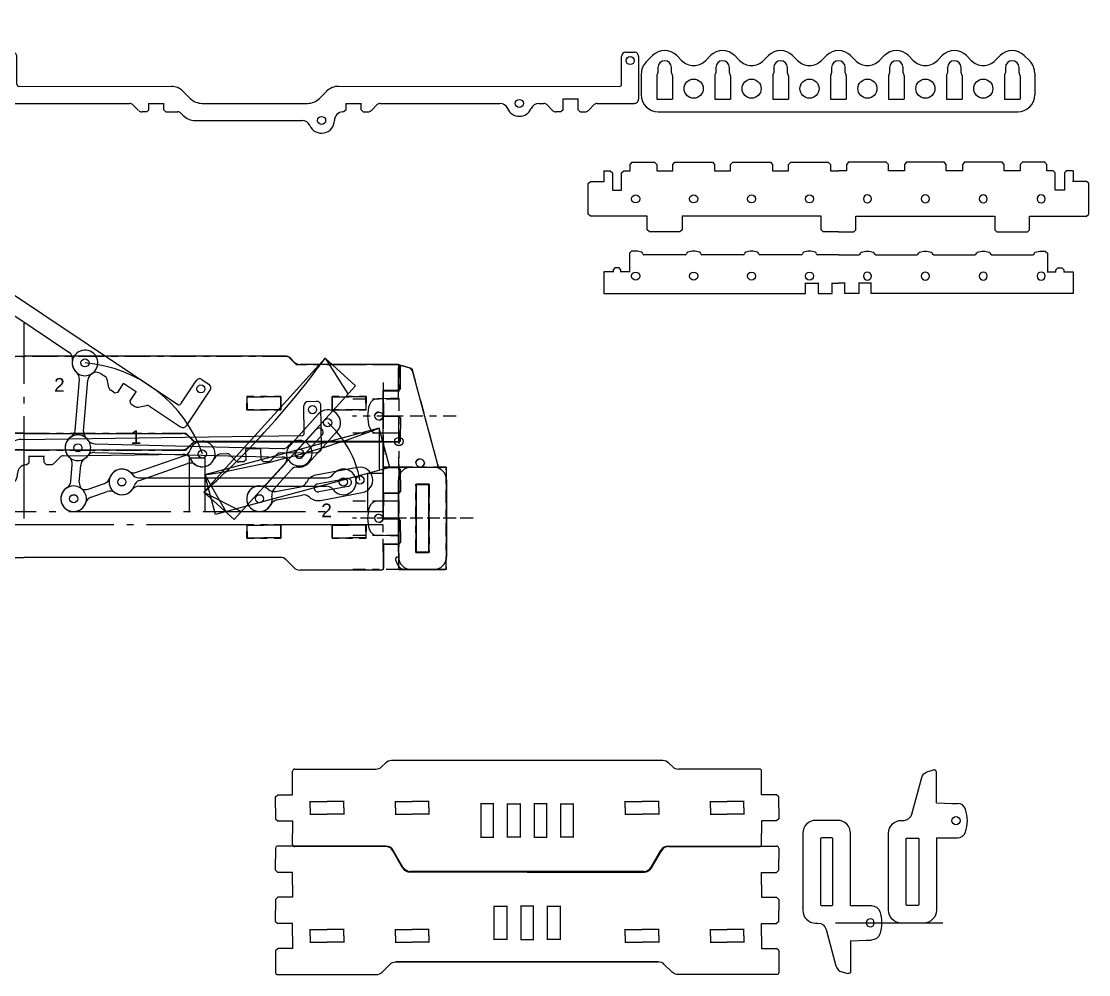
# Model space of a CAD drawing. Header units: inches. Extents: x -309 to 118, y -31 to 166.
# Drawn here: x -176.06 to -160.4, y 50.64 to 64.62 of the extents above; entities that cross this region are included whole.
import ezdxf

# ---------------------------------------------------------------- set-up
doc = ezdxf.new("R2010")
doc.units = ezdxf.units.IN
doc.header["$MEASUREMENT"] = 0
doc.linetypes.add('ACAD_ISO04W100', pattern=[30, 24, -3, 0, -3])
doc.layers.add('CUT', color=1, linetype='Continuous')
doc.styles.get("Standard").update_dxf_attribs({"font": 'arial.ttf'})

# ---------------------------------------------------------------- blocks, each defined once
blk = doc.blocks.new('BraceHole_Quarter')
at = {"layer": 'CUT', "ltscale": 0.003906}
for p, q in [((-0.25, 0.0935), (0, 0.0935)), ((-0.246, 0), (-0.246, 0.0975))]:
    blk.add_line(p, q, dxfattribs=at)
blk = doc.blocks.new('BraceHole')
at = {"color": 0}
blk.add_blockref('BraceHole_Quarter', (0, 0), dxfattribs=at)
at = {"color": 0, "xscale": -1, "rotation": 180}
blk.add_blockref('BraceHole_Quarter', (0, 0), dxfattribs=at)
at = {"color": 0, "xscale": -1}
blk.add_blockref('BraceHole_Quarter', (0, 0), dxfattribs=at)
at = {"color": 0, "rotation": 180}
blk.add_blockref('BraceHole_Quarter', (0, 0), dxfattribs=at)
blk = doc.blocks.new('BraceHoles')
at = {"color": 0}
for p in [(0.5, 0), (1.75, 0)]:
    blk.add_blockref('BraceHole', p, dxfattribs=at)
blk = doc.blocks.new('Dovetail_Half')
for p, q in [((-0.25, 0.21375), (-0.25, 0.375)), ((-0.25, 0.21375), (-0.21875, 0.1825)), ((0, 0.1825), (-0.21875, 0.1825)), ((0, 0), (0, 0.1825))]:
    blk.add_line(p, q)
blk = doc.blocks.new('HingeHole')
at = {"layer": 'CUT', "ltscale": 0.003906}
for p, q in [((-0.0975, 0.495), (0.0975, 0.495)), ((-0.0925, 0), (-0.0925, 0.5)), ((0.0925, 0.5), (0.0925, 0)), ((0.0975, 0.005), (-0.0975, 0.005))]:
    blk.add_line(p, q, dxfattribs=at)
blk = doc.blocks.new('ChopstickBox_FrontBottom')
at = {"layer": 'CUT', "ltscale": 0.015625}
for p, q in [((-172.327, 52.493), (-172.327, 52.332)), ((-170.707, 52.524), (-172.296, 52.524)), ((-166.564, 52.524), (-164.975, 52.524)), ((-164.944, 52.493), (-164.944, 52.332)), ((-170.457, 52.217), (-170.599, 52.462)), ((-166.813, 52.217), (-166.672, 52.462)), ((-166.922, 52.154), (-170.349, 52.154))]:
    blk.add_line(p, q, dxfattribs=at)
for points in [[(-172.327, 50.832), (-172.327, 50.67, 0.414214), (-172.296, 50.639), (-170.852, 50.639, 0.198912), (-170.763, 50.676), (-170.649, 50.79, -0.198912), (-170.561, 50.827), (-166.71, 50.827)], [(-164.944, 50.832), (-164.944, 50.67, -0.414214), (-164.975, 50.639), (-166.419, 50.639, -0.198912), (-166.507, 50.676), (-166.622, 50.79, 0.198912), (-166.71, 50.827), (-170.561, 50.827)]]:
    blk.add_lwpolyline(points, format="xyb", dxfattribs=at)
for centre, radius, start, end in [((-172.296, 52.493), 0.0312, 90, 180), ((-170.707, 52.399), 0.125, 30, 90), ((-166.564, 52.399), 0.125, 90, 150), ((-164.975, 52.493), 0.0312, 0, 90), ((-170.349, 52.279), 0.125, 210, 270), ((-166.922, 52.279), 0.125, 270, 330)]:
    blk.add_arc(centre, radius, start, end, dxfattribs=at)
for name, p in [('HingeHole', (-169.025, 51.149)), ('HingeHole', (-168.245, 51.149)), ('BraceHoles', (-172.072, 51.207))]:
    blk.add_blockref(name, p)
at = {"xscale": -1}
for name, p in [('HingeHole', (-168.635, 51.149)), ('BraceHoles', (-165.199, 51.207))]:
    blk.add_blockref(name, p, dxfattribs=at)
at = {"layer": 'CUT'}
for p in [(-172.077, 51.957), (-172.077, 51.207)]:
    blk.add_blockref('Dovetail_Half', p, dxfattribs=at)
at = {"layer": 'CUT', "xscale": -1}
for p in [(-165.194, 51.957), (-165.194, 51.207)]:
    blk.add_blockref('Dovetail_Half', p, dxfattribs=at)
at = {"layer": 'CUT', "xscale": -1, "rotation": 180}
for p in [(-172.077, 51.957), (-172.077, 51.207)]:
    blk.add_blockref('Dovetail_Half', p, dxfattribs=at)
at = {"layer": 'CUT', "rotation": 180}
for p in [(-165.194, 51.957), (-165.194, 51.207)]:
    blk.add_blockref('Dovetail_Half', p, dxfattribs=at)
blk = doc.blocks.new('Stix_Sideview')
at = {"layer": 'CUT'}
for p, q in [((8.926, 0.674), (9.051, 0.676)), ((8.989, 0.675), (8.989, 0.675)), ((-0.072, 0.499), (-0.197, 0.496)), ((-0.135, 0.497), (-0.135, 0.497)), ((8.873, 0.204), (8.865, 0.61)), ((9.127, -0.01), (9.115, 0.615)), ((-0.246, -0.192), (-0.258, 0.433)), ((-0.001, 0.031), (-0.009, 0.437)), ((4.721, 0.092), (8.842, 0.172)), ((0.031, 0.001), (2.264, 0.044)), ((4.445, -0.09), (4.546, 0.015)), ((2.548, -0.127), (2.442, -0.026)), ((4.83, -0.156), (5.06, -0.152)), ((4.837, -0.25), (4.835, -0.156)), ((5.057, -0.245), (5.055, -0.152)), ((5.336, -0.146), (7.092, -0.112)), ((7.665, -0.101), (7.738, -0.1)), ((7.872, -0.204), (7.782, -0.117)), ((8.242, -0.027), (8.012, -0.032)), ((8.02, -0.188), (8.017, -0.032)), ((8.24, -0.184), (8.237, -0.027)), ((8.389, -0.194), (8.475, -0.104)), ((8.519, -0.084), (9.066, -0.074)), ((-0.183, -0.254), (1.66, -0.218)), ((1.794, -0.322), (1.704, -0.235)), ((1.912, -0.338), (1.942, -0.306)), ((1.935, -0.212), (2.165, -0.208)), ((1.942, -0.306), (1.94, -0.212)), ((2.162, -0.302), (2.16, -0.208)), ((2.162, -0.302), (2.194, -0.332)), ((2.726, -0.197), (4.269, -0.167)), ((4.806, -0.282), (4.791, -0.282)), ((4.837, -0.25), (4.806, -0.282)), ((5.057, -0.245), (5.088, -0.276)), ((5.088, -0.276), (5.161, -0.275)), ((5.205, -0.256), (5.292, -0.165)), ((7.99, -0.22), (7.917, -0.221)), ((8.02, -0.188), (7.99, -0.22)), ((8.272, -0.214), (8.24, -0.184)), ((8.272, -0.214), (8.345, -0.213)), ((1.912, -0.338), (1.839, -0.339)), ((2.194, -0.332), (2.37, -0.329)), ((2.449, -0.379), (2.415, -0.346)), ((2.627, -0.449), (4.195, -0.419))]:
    blk.add_line(p, q, dxfattribs=at)
for centre in [(8.991, 0.553), (-0.132, 0.375), (7.378, -0.107), (4.481, -0.413)]:
    blk.add_circle(centre, 0.0595, dxfattribs=at)
for centre, radius, start, end in [((8.927, 0.611), 0.0625, 91.1139, 181.1139), ((9.052, 0.614), 0.0625, 1.1139, 91.1139), ((-0.196, 0.434), 0.0625, 91.1139, 181.1139), ((-0.071, 0.436), 0.0625, 1.1139, 91.1139), ((8.841, 0.203), 0.0312, 271.1139, 1.1139), ((0.031, 0.032), 0.0312, 181.1139, 271.1139), ((2.269, -0.206), 0.25, 46.1139, 91.1139), ((4.726, -0.158), 0.25, 91.1139, 136.1139), ((2.721, 0.053), 0.25, 226.1139, 271.1139), ((4.264, 0.083), 0.25, 271.1139, 316.1139), ((5.337, -0.209), 0.0625, 91.1139, 136.1139), ((7.095, -0.237), 0.125, 24.6921, 91.1139), ((7.667, -0.226), 0.125, 91.1139, 157.5357), ((7.739, -0.162), 0.0625, 46.1139, 91.1139), ((8.52, -0.147), 0.0625, 91.1139, 136.1139), ((9.064, -0.011), 0.0625, 271.1139, 1.1139), ((-0.184, -0.191), 0.0625, 181.1139, 271.1139), ((1.661, -0.28), 0.0625, 46.1139, 91.1139), ((4.794, -0.407), 0.125, 91.1139, 181.1139), ((5.16, -0.212), 0.0625, 271.1139, 316.1139), ((7.378, -0.107), 0.188, 204.6921, 337.5357), ((7.915, -0.159), 0.0625, 226.1139, 271.1139), ((8.344, -0.15), 0.0625, 271.1139, 316.1139), ((1.838, -0.277), 0.0625, 226.1139, 271.1139), ((2.372, -0.391), 0.0625, 46.1139, 91.1139), ((2.622, -0.199), 0.25, 226.1139, 271.1139), ((4.197, -0.544), 0.125, 24.6921, 91.1139), ((4.481, -0.413), 0.188, 204.6921, 1.1139)]:
    blk.add_arc(centre, radius, start, end, dxfattribs=at)
blk = doc.blocks.new('Linkage_1p5in')
at = {"layer": 'CUT'}
for p, q in [((0.25, 0.0625), (0.5, 0.0625)), ((1, 0.0625), (1.75, 0.0625)), ((0.25, -0.0625), (0.5, -0.0625)), ((1, -0.0625), (1.75, -0.0625))]:
    blk.add_line(p, q, dxfattribs=at)
for centre in [(0, 0), (0.75, 0), (2, 0)]:
    blk.add_circle(centre, 0.0595, dxfattribs=at)
for centre, radius, start, end in [((0, 0), 0.1875, 36.8699, 323.1301), ((0.75, 0), 0.1875, 36.8699, 143.1301), ((2, 0), 0.1875, 216.8699, 143.1301), ((0.25, 0.1875), 0.125, 216.8699, 270), ((0.5, 0.1875), 0.125, 270, 323.1301), ((1, 0.1875), 0.125, 216.8699, 270), ((1.75, 0.1875), 0.125, 270, 323.1301), ((0.25, -0.1875), 0.125, 90, 143.1301), ((0.5, -0.1875), 0.125, 36.8699, 90), ((0.75, 0), 0.1875, 216.8699, 323.1301), ((1, -0.1875), 0.125, 90, 143.1301), ((1.75, -0.1875), 0.125, 36.8699, 90)]:
    blk.add_arc(centre, radius, start, end, dxfattribs=at)
blk = doc.blocks.new('Linkage_p75in')
at = {"layer": 'CUT'}
for p, q in [((1, 0.1875), (0.375, 0.1875)), ((-0.25, 0.0625), (0.125, 0.0625)), ((0.375, 0.0595), (0.8125, 0.0595)), ((-0.25, -0.0625), (0.125, -0.0625)), ((0.8125, -0.0595), (0.375, -0.0595)), ((0.375, -0.1875), (1, -0.1875))]:
    blk.add_line(p, q, dxfattribs=at)
for centre in [(-0.5, 0), (1, 0)]:
    blk.add_circle(centre, 0.0595, dxfattribs=at)
for centre, radius, start, end in [((-0.5, 0), 0.1875, 36.8699, 323.1301), ((0.375, 0), 0.1875, 90, 143.1301), ((1, 0), 0.1875, 270, 90), ((-0.25, 0.1875), 0.125, 216.8699, 270), ((0.125, 0.1875), 0.125, 270, 323.1301), ((0.375, 0), 0.0595, 90, 270), ((0.8125, 0), 0.0595, 270, 90), ((-0.25, -0.1875), 0.125, 90, 143.1301), ((0.125, -0.1875), 0.125, 36.8699, 90), ((0.375, 0), 0.1875, 216.8699, 270)]:
    blk.add_arc(centre, radius, start, end, dxfattribs=at)
blk = doc.blocks.new('Linkage_3p25in')
at = {"layer": 'CUT'}
for p, q in [((0.25, 0.064), (3, 0.078)), ((0.25, -0.061), (3, -0.047))]:
    blk.add_line(p, q, dxfattribs=at)
for centre in [(0, 0), (3.25, 0.017)]:
    blk.add_circle(centre, 0.0595, dxfattribs=at)
for centre, radius, start, end in [((0, 0), 0.188, 37.1747, 323.4349), ((3.25, 0.017), 0.188, 217.1747, 143.4349), ((0.249, 0.189), 0.125, 217.1747, 270.3048), ((2.999, 0.203), 0.125, 270.3048, 323.4349), ((0.251, -0.186), 0.125, 90.3048, 143.4349), ((3.001, -0.172), 0.125, 37.1747, 90.3048)]:
    blk.add_arc(centre, radius, start, end, dxfattribs=at)
blk = doc.blocks.new('Dovetail_Out_Half')
for p, q in [((0.24, 0.1925), (0.24, 0.375)), ((-0.01, 0.16125), (0.02125, 0.1925)), ((-0.01, 0), (-0.01, 0.16125)), ((0.02125, 0.1925), (0.24, 0.1925))]:
    blk.add_line(p, q)
blk = doc.blocks.new('ChopstickBox_FrontTop')
at = {"layer": 'CUT'}
for p, q in [((-170.767, 53.691), (-170.716, 53.742)), ((-166.643, 53.779), (-170.627, 53.779)), ((-166.503, 53.691), (-166.555, 53.742)), ((-172.077, 53.462), (-172.077, 53.623)), ((-172.046, 53.654), (-170.856, 53.654)), ((-165.225, 53.654), (-166.415, 53.654)), ((-165.194, 53.462), (-165.194, 53.623)), ((-172.077, 52.55), (-172.077, 52.712)), ((-165.194, 52.55), (-165.194, 52.712)), ((-170.716, 52.519), (-172.046, 52.519)), ((-166.555, 52.519), (-165.225, 52.519)), ((-170.463, 52.207), (-170.607, 52.457)), ((-166.808, 52.207), (-166.663, 52.457)), ((-168.635, 52.144), (-170.355, 52.144)), ((-168.635, 52.144), (-166.916, 52.144))]:
    blk.add_line(p, q, dxfattribs=at)
for centre, radius, start, end in [((-170.627, 53.654), 0.125, 90, 135), ((-166.643, 53.654), 0.125, 45, 90), ((-172.046, 53.623), 0.0312, 90, 180), ((-170.856, 53.779), 0.125, 270, 315), ((-166.415, 53.779), 0.125, 225, 270), ((-165.225, 53.623), 0.0312, 0, 90), ((-172.046, 52.55), 0.0312, 180, 270), ((-170.716, 52.394), 0.125, 30, 90), ((-166.555, 52.394), 0.125, 90, 150), ((-165.225, 52.55), 0.0312, 270, 0), ((-170.355, 52.269), 0.125, 210, 270), ((-166.916, 52.269), 0.125, 270, 330)]:
    blk.add_arc(centre, radius, start, end, dxfattribs=at)
at = {"xscale": -1, "rotation": 180}
for name, p in [('BraceHoles', (-172.072, 53.087)), ('HingeHole', (-169.22, 53.149)), ('HingeHole', (-168.44, 53.149))]:
    blk.add_blockref(name, p, dxfattribs=at)
at = {"rotation": 180}
for name, p in [('HingeHole', (-168.83, 53.149)), ('HingeHole', (-168.05, 53.149)), ('BraceHoles', (-165.199, 53.087))]:
    blk.add_blockref(name, p, dxfattribs=at)
at = {"layer": 'CUT'}
blk.add_blockref('Dovetail_Out_Half', (-172.317, 53.087), dxfattribs=at)
at = {"layer": 'CUT', "xscale": -1}
blk.add_blockref('Dovetail_Out_Half', (-164.954, 53.087), dxfattribs=at)
at = {"layer": 'CUT', "xscale": -1, "rotation": 180}
blk.add_blockref('Dovetail_Out_Half', (-172.317, 53.087), dxfattribs=at)
at = {"layer": 'CUT', "rotation": 180}
blk.add_blockref('Dovetail_Out_Half', (-164.954, 53.087), dxfattribs=at)
blk = doc.blocks.new('Latch_Mid')
at = {"layer": 'CUT', "ltscale": 0.007812}
for p, q in [((0.253, 0.919), (0.253, 1.369)), ((0.253, 0.919), (0.49, 0.909)), ((0.48, 0.909), (0.562, 0.909)), ((0.253, 0.403), (0.49, 0.403)), ((0.48, 0.403), (0.562, 0.403))]:
    blk.add_line(p, q, dxfattribs=at)
blk.add_lwpolyline([(0.253, 0.403), (0.253, -0.659, -0.414214), (0.066, -0.847), (-0.261, -0.847, -0.414214), (-0.448, -0.659), (-0.448, 0.472, -0.414214), (-0.261, 0.659), (-0.226, 0.659, 0.339454), (-0.105, 0.752), (0.038, 1.288, -0.267949), (0.127, 1.376), (0.214, 1.4)], format="xyb", dxfattribs=at)
at = {"layer": 'CUT'}
blk.add_lwpolyline([(-0.19, -0.573), (-0.19, 0.386, -0.414214), (-0.174, 0.401), (-0.021, 0.401, -0.414214), (-0.005, 0.386), (-0.005, -0.573, -0.414214), (-0.021, -0.589), (-0.174, -0.589, -0.414214)], format="xyb", close=True, dxfattribs=at)
at = {"layer": 'CUT', "ltscale": 0.003906}
blk.add_circle((0.542, 0.656), 0.0595, dxfattribs=at)
at = {"layer": 'CUT', "ltscale": 0.007812}
for centre, radius, start, end in [((0.222, 1.369), 0.0312, 0, 105), ((0.562, 0.784), 0.125, 18.3655, 90), ((0.177, 0.656), 0.531, 341.6345, 18.3655), ((0.562, 0.528), 0.125, 270, 341.6345)]:
    blk.add_arc(centre, radius, start, end, dxfattribs=at)
blk = doc.blocks.new('Partition_Half')
at = {"layer": 'CUT'}
for p, q in [((-3.442, 0.005), (-3.442, -0.152)), ((-3.442, 0.005), (-3.338, 0.005)), ((-3.348, 0.005), (-3.317, -0.026)), ((-3.182, -0.026), (-3.15, 0.005)), ((-3.15, 0.005), (-3.057, 0.005)), ((-3.057, 0.099), (-3.025, 0.13)), ((-3.057, 0.005), (-3.057, 0.099)), ((-3.035, 0.13), (-2.694, 0.13)), ((-2.699, 0.13), (-2.667, 0.099)), ((-2.667, 0.099), (-2.667, 0.005)), ((-2.667, 0.005), (-2.432, 0.005)), ((-2.432, 0.099), (-2.401, 0.13)), ((-2.432, 0.005), (-2.432, 0.099)), ((-2.406, 0.13), (-1.844, 0.13)), ((-1.849, 0.13), (-1.818, 0.099)), ((-1.818, 0.099), (-1.818, 0.005)), ((-1.818, 0.005), (-1.583, 0.005)), ((-1.583, 0.099), (-1.551, 0.13)), ((-1.583, 0.005), (-1.583, 0.099)), ((-1.556, 0.13), (-0.994, 0.13)), ((-0.999, 0.13), (-0.968, 0.099)), ((-0.968, 0.099), (-0.968, 0.005)), ((-0.968, 0.005), (-0.733, 0.005)), ((-0.733, 0.099), (-0.701, 0.13)), ((-0.733, 0.005), (-0.733, 0.099)), ((-0.706, 0.13), (-0.144, 0.13)), ((-0.149, 0.13), (-0.118, 0.099)), ((-0.118, 0.099), (-0.118, 0.005)), ((-0.118, 0.005), (0, 0.005)), ((-3.672, -0.183), (-3.64, -0.152)), ((-3.64, -0.152), (-3.437, -0.152)), ((-3.317, -0.026), (-3.317, -0.281)), ((-3.182, -0.281), (-3.182, -0.026)), ((-3.672, -0.631), (-3.672, -0.183)), ((-3.317, -0.281), (-3.182, -0.281)), ((-3.64, -0.662), (-3.672, -0.631)), ((-3.442, -0.662), (-3.64, -0.662)), ((-2.805, -0.662), (-3.442, -0.662)), ((-2.805, -0.861), (-2.805, -0.662)), ((-0.255, -0.662), (-2.295, -0.662)), ((-2.295, -0.662), (-2.295, -0.861)), ((-0.255, -0.861), (-0.255, -0.662)), ((-2.774, -0.892), (-2.805, -0.861)), ((-2.326, -0.892), (-2.774, -0.892)), ((-2.295, -0.861), (-2.326, -0.892)), ((-0.224, -0.892), (-0.255, -0.861)), ((0, -0.892), (-0.224, -0.892))]:
    blk.add_line(p, q, dxfattribs=at)
for centre in [(-2.975, -0.407), (-2.125, -0.407), (-1.275, -0.407), (-0.425, -0.407)]:
    blk.add_circle(centre, 0.0595, dxfattribs=at)
blk = doc.blocks.new('PartitionSmall')
at = {"layer": 'CUT'}
for p, q in [((-3.067, 0.024), (-3.067, -0.25)), ((-3.04, 0.057), (-3.062, 0.035)), ((-2.975, 0.061), (-3.029, 0.061)), ((-2.245, 0.005), (-2.855, 0.005)), ((-1.395, 0.005), (-2.005, 0.005)), ((-0.545, 0.005), (-1.155, 0.005)), ((0, 0.005), (-0.305, 0.005)), ((-3.307, -0.245), (-3.442, -0.245)), ((-3.442, -0.245), (-3.442, -0.561)), ((-3.307, -0.22), (-3.307, -0.25)), ((-3.28, -0.187), (-3.302, -0.209)), ((-3.219, -0.183), (-3.279, -0.183)), ((-3.196, -0.209), (-3.218, -0.187)), ((-3.192, -0.25), (-3.192, -0.22)), ((-3.062, -0.245), (-3.192, -0.245)), ((-0.487, -0.411), (-0.292, -0.411)), ((-0.482, -0.561), (-0.482, -0.406)), ((-0.297, -0.406), (-0.297, -0.561)), ((-0.097, -0.411), (0, -0.411)), ((-0.093, -0.561), (-0.093, -0.406)), ((-3.442, -0.561), (-0.482, -0.561)), ((-0.297, -0.561), (-0.093, -0.561))]:
    blk.add_line(p, q, dxfattribs=at)
for centre in [(-2.975, -0.306), (-2.125, -0.306), (-1.275, -0.306), (-0.425, -0.306)]:
    blk.add_circle(centre, 0.0595, dxfattribs=at)
for centre, radius, start, end in [((-3.051, 0.024), 0.0156, 135, 180), ((-3.029, 0.046), 0.0156, 90, 135), ((-2.975, -0.155), 0.216, 66.4724, 90), ((-2.901, 0.015), 0.0312, 7.085, 66.4724), ((-2.855, 0.021), 0.0156, 187.085, 270), ((-2.245, 0.021), 0.0156, 270, 352.915), ((-2.199, 0.015), 0.0312, 113.5276, 172.915), ((-2.125, -0.155), 0.216, 66.4724, 113.5276), ((-2.051, 0.015), 0.0312, 7.085, 66.4724), ((-2.005, 0.021), 0.0156, 187.085, 270), ((-1.395, 0.021), 0.0156, 270, 352.915), ((-1.349, 0.015), 0.0312, 113.5276, 172.915), ((-1.275, -0.155), 0.216, 66.4724, 113.5276), ((-1.201, 0.015), 0.0312, 7.085, 66.4724), ((-1.155, 0.021), 0.0156, 187.085, 270), ((-0.545, 0.021), 0.0156, 270, 352.915), ((-0.499, 0.015), 0.0312, 113.5276, 172.915), ((-0.425, -0.155), 0.216, 66.4724, 113.5276), ((-0.351, 0.015), 0.0312, 7.085, 66.4724), ((-0.305, 0.021), 0.0156, 187.085, 270), ((-3.291, -0.22), 0.0156, 135, 180), ((-3.269, -0.198), 0.0156, 90, 135), ((-3.229, -0.198), 0.0156, 45, 90), ((-3.207, -0.22), 0.0156, 0, 45)]:
    blk.add_arc(centre, radius, start, end, dxfattribs=at)
blk = doc.blocks.new('CS_Holder_Transverse3')
at = {"layer": 'CUT'}
for p, q in [((-2.72, 0.827), (-2.814, 0.733)), ((-2.366, 0.827), (-2.295, 0.755)), ((-1.87, 0.827), (-1.941, 0.755)), ((-1.516, 0.827), (-1.445, 0.755)), ((-1.02, 0.827), (-1.091, 0.755)), ((-0.666, 0.827), (-0.595, 0.755)), ((-0.17, 0.827), (-0.241, 0.755)), ((0.184, 0.827), (0.255, 0.755)), ((0.68, 0.827), (0.609, 0.755)), ((1.034, 0.827), (1.105, 0.755)), ((1.53, 0.827), (1.459, 0.755)), ((1.884, 0.827), (1.955, 0.755)), ((2.38, 0.827), (2.309, 0.755)), ((2.734, 0.827), (2.814, 0.747)), ((-2.643, 0.65), (-2.643, 0.572)), ((-2.443, 0.572), (-2.443, 0.65)), ((-1.793, 0.65), (-1.793, 0.572)), ((-1.593, 0.572), (-1.593, 0.65)), ((-0.943, 0.65), (-0.943, 0.572)), ((-0.743, 0.572), (-0.743, 0.65)), ((-0.093, 0.65), (-0.093, 0.572)), ((0.107, 0.572), (0.107, 0.65)), ((0.757, 0.65), (0.757, 0.572)), ((0.957, 0.572), (0.957, 0.65)), ((1.607, 0.65), (1.607, 0.572)), ((1.807, 0.572), (1.807, 0.65)), ((2.457, 0.65), (2.457, 0.572)), ((2.657, 0.572), (2.657, 0.65)), ((-2.887, 0.556), (-2.887, 0.25)), ((-2.658, 0.531), (-2.658, 0.187)), ((-2.428, 0.531), (-2.428, 0.187)), ((-1.808, 0.531), (-1.808, 0.187)), ((-1.578, 0.531), (-1.578, 0.187)), ((-0.958, 0.531), (-0.958, 0.187)), ((-0.728, 0.531), (-0.728, 0.187)), ((-0.108, 0.531), (-0.108, 0.187)), ((0.122, 0.531), (0.122, 0.187)), ((0.742, 0.531), (0.742, 0.187)), ((0.972, 0.531), (0.972, 0.187)), ((1.592, 0.531), (1.592, 0.187)), ((1.822, 0.531), (1.822, 0.187)), ((2.442, 0.531), (2.442, 0.187)), ((2.672, 0.531), (2.672, 0.187)), ((2.887, 0.57), (2.887, 0.25)), ((-2.658, 0.187), (-2.428, 0.187)), ((-1.808, 0.187), (-1.578, 0.187)), ((-0.958, 0.187), (-0.728, 0.187)), ((-0.108, 0.187), (0.122, 0.187)), ((0.742, 0.187), (0.972, 0.187)), ((1.592, 0.187), (1.822, 0.187)), ((2.442, 0.187), (2.672, 0.187)), ((-2.637, 0), (2.637, 0))]:
    blk.add_line(p, q, dxfattribs=at)
for centre in [(-2.118, 0.341), (-1.268, 0.341), (-0.418, 0.341), (0.432, 0.341), (1.282, 0.341), (2.132, 0.341)]:
    blk.add_circle(centre, 0.14, dxfattribs=at)
for centre, radius, start, end in [((-2.543, 0.65), 0.25, 45, 135), ((-1.693, 0.65), 0.25, 45, 135), ((-0.843, 0.65), 0.25, 45, 135), ((0.007, 0.65), 0.25, 45, 135), ((0.857, 0.65), 0.25, 45, 135), ((1.707, 0.65), 0.25, 45, 135), ((2.557, 0.65), 0.25, 45, 135), ((-2.637, 0.556), 0.25, 135, 180), ((-2.543, 0.65), 0.1, 0, 180), ((-2.118, 0.932), 0.25, 225, 315), ((-1.693, 0.65), 0.1, 0, 180), ((-1.268, 0.932), 0.25, 225, 315), ((-0.843, 0.65), 0.1, 0, 180), ((-0.418, 0.932), 0.25, 225, 315), ((0.007, 0.65), 0.1, 0, 180), ((0.432, 0.932), 0.25, 225, 315), ((0.857, 0.65), 0.1, 0, 180), ((1.282, 0.932), 0.25, 225, 315), ((1.707, 0.65), 0.1, 0, 180), ((2.132, 0.932), 0.25, 225, 315), ((2.557, 0.65), 0.1, 0, 180), ((2.637, 0.57), 0.25, 0, 45), ((-2.627, 0.531), 0.0312, 139.4642, 180), ((-2.674, 0.572), 0.0312, 319.4642, 0), ((-2.412, 0.572), 0.0312, 180, 220.5358), ((-2.459, 0.531), 0.0312, 0, 40.5358), ((-1.777, 0.531), 0.0312, 139.4642, 180), ((-1.824, 0.572), 0.0312, 319.4642, 0), ((-1.562, 0.572), 0.0312, 180, 220.5358), ((-1.609, 0.531), 0.0312, 0, 40.5358), ((-0.927, 0.531), 0.0312, 139.4642, 180), ((-0.974, 0.572), 0.0312, 319.4642, 0), ((-0.712, 0.572), 0.0312, 180, 220.5358), ((-0.759, 0.531), 0.0312, 0, 40.5358), ((-0.077, 0.531), 0.0312, 139.4642, 180), ((-0.124, 0.572), 0.0312, 319.4642, 0), ((0.138, 0.572), 0.0312, 180, 220.5358), ((0.091, 0.531), 0.0312, 0, 40.5358), ((0.773, 0.531), 0.0312, 139.4642, 180), ((0.726, 0.572), 0.0312, 319.4642, 0), ((0.988, 0.572), 0.0312, 180, 220.5358), ((0.941, 0.531), 0.0312, 0, 40.5358), ((1.623, 0.531), 0.0312, 139.4642, 180), ((1.576, 0.572), 0.0312, 319.4642, 0), ((1.838, 0.572), 0.0312, 180, 220.5358), ((1.791, 0.531), 0.0312, 0, 40.5358), ((2.473, 0.531), 0.0312, 139.4642, 180), ((2.426, 0.572), 0.0312, 319.4642, 0), ((2.688, 0.572), 0.0312, 180, 220.5358), ((2.641, 0.531), 0.0312, 0, 40.5358), ((-2.637, 0.25), 0.25, 180, 270), ((2.637, 0.25), 0.25, 270, 0)]:
    blk.add_arc(centre, radius, start, end, dxfattribs=at)

msp = doc.modelspace()

# ---------------------------------------------------------------- linework, layer by layer
at = {"color": 251, "linetype": 'ACAD_ISO04W100', "ltscale": 0.0625, "true_color": 0x636466}
for p, q in [((-176.01807, 57.33037), (-176.01807, 60.19638)), ((-176.01807, 57.33037), (-176.01807, 60.19638)), ((-181.28807, 57.43372), (-170.74807, 57.43372)), ((-170.74807, 57.23872), (-181.28807, 57.23872))]:
    msp.add_line(p, q, dxfattribs=at)
at = {"color": 251, "linetype": 'ACAD_ISO04W100', "ltscale": 0.015625, "true_color": 0x636466}
for p, q in [((-179.89307, 59.70872), (-176.01807, 59.70872)), ((-172.14307, 59.70872), (-176.01807, 59.70872)), ((-172.01807, 59.58372), (-172.14307, 59.70872)), ((-170.51807, 59.58372), (-172.01807, 59.58372)), ((-170.51807, 59.20872), (-170.51807, 59.58372)), ((-170.74807, 58.83372), (-170.74807, 59.20872)), ((-170.51807, 59.20872), (-170.74807, 59.20872)), ((-170.74807, 58.83372), (-170.51807, 58.83372)), ((-170.51807, 58.45872), (-170.51807, 58.83372)), ((-176.01807, 58.58372), (-178.39307, 58.58372)), ((-176.01807, 58.58372), (-173.64307, 58.58372)), ((-173.64307, 58.58372), (-173.51807, 58.45872)), ((-173.64307, 58.33372), (-173.51807, 58.45872)), ((-173.51807, 58.45872), (-170.74807, 58.45872)), ((-173.51807, 58.45872), (-170.51807, 58.45872)), ((-170.74807, 58.45872), (-170.74807, 58.07872)), ((-176.01807, 58.33372), (-178.39307, 58.33372)), ((-176.01807, 58.33372), (-173.64307, 58.33372)), ((-170.74807, 58.07872), (-170.51807, 58.07872)), ((-170.51807, 58.07872), (-170.51807, 57.70372)), ((-170.51807, 57.70372), (-170.74807, 57.70372)), ((-170.74807, 57.70372), (-170.74807, 57.32872)), ((-170.74807, 57.32872), (-170.51807, 57.32872)), ((-170.51807, 57.32872), (-170.51807, 56.95372)), ((-170.51807, 56.95372), (-170.74807, 56.95372)), ((-170.74807, 56.95372), (-170.74807, 56.57872))]:
    msp.add_line(p, q, dxfattribs=at)
at = {"color": 251, "true_color": 0x636466}
for p, q in [((-179.84336, 59.71372), (-176.01807, 59.71372)), ((-172.19278, 59.71372), (-176.01807, 59.71372)), ((-172.05261, 59.62533), (-172.10439, 59.67711)), ((-170.52432, 59.58872), (-171.96422, 59.58872)), ((-170.49307, 59.39622), (-170.49307, 59.55747)), ((-170.49307, 59.23497), (-170.49307, 59.39622)), ((-170.74307, 59.02122), (-170.74307, 59.20372)), ((-170.74307, 59.20372), (-170.52432, 59.20372)), ((-170.49307, 59.23497), (-170.52432, 59.20372)), ((-170.74307, 59.02122), (-170.74307, 58.83872)), ((-170.74307, 58.83872), (-170.52432, 58.83872)), ((-170.49307, 58.80747), (-170.52432, 58.83872)), ((-170.49307, 58.80747), (-170.49307, 58.64622)), ((-176.01807, 58.57872), (-178.33922, 58.57872)), ((-176.01807, 58.57872), (-173.69692, 58.57872)), ((-170.49307, 58.48497), (-170.49307, 58.64622)), ((-173.60853, 58.54211), (-173.55675, 58.49033)), ((-173.46836, 58.45372), (-170.52432, 58.45372)), ((-170.74307, 58.08372), (-170.74307, 58.26622)), ((-170.52432, 58.08372), (-170.74307, 58.08372)), ((-170.49307, 58.05247), (-170.52432, 58.08372)), ((-170.49307, 57.89122), (-170.49307, 58.05247)), ((-170.49307, 57.89122), (-170.49307, 57.72997)), ((-170.26307, 56.85434), (-170.26307, 57.81309)), ((-170.26307, 57.81309), (-170.26307, 56.85434)), ((-170.24744, 57.82872), (-170.09369, 57.82872)), ((-170.09369, 57.82872), (-170.24744, 57.82872)), ((-170.07807, 57.81309), (-170.07807, 56.85434)), ((-170.07807, 56.85434), (-170.07807, 57.81309)), ((-170.52432, 57.69872), (-170.74307, 57.69872)), ((-170.74307, 57.69872), (-170.74307, 57.51622)), ((-170.49307, 57.72997), (-170.52432, 57.69872)), ((-170.74307, 57.33372), (-170.74307, 57.51622)), ((-170.52432, 57.33372), (-170.74307, 57.33372)), ((-170.49307, 57.30247), (-170.52432, 57.33372)), ((-170.49307, 57.14122), (-170.49307, 57.30247)), ((-170.49307, 57.14122), (-170.49307, 56.97997)), ((-170.52432, 56.94872), (-170.74307, 56.94872)), ((-170.74307, 56.94872), (-170.74307, 56.76622)), ((-170.49307, 56.97997), (-170.52432, 56.94872)), ((-170.09369, 56.83872), (-170.24744, 56.83872)), ((-170.24744, 56.83872), (-170.09369, 56.83872))]:
    msp.add_line(p, q, dxfattribs=at)
at = {"color": 2, "true_color": 0xf1eb1f}
for p, q in [((-171.60085, 59.68146), (-173.37983, 57.71735)), ((-171.15615, 59.27867), (-171.60085, 59.68146)), ((-171.60085, 59.68146), (-171.26408, 59.15951)), ((-171.15615, 59.27867), (-172.93513, 57.31456)), ((-170.80545, 58.65753), (-173.36515, 57.97166)), ((-170.65015, 58.07798), (-170.80545, 58.65753)), ((-170.80545, 58.65753), (-170.80545, 58.03637)), ((-173.36515, 57.97166), (-173.05457, 57.43372)), ((-173.20986, 57.39211), (-173.36515, 57.97166)), ((-170.65015, 58.07798), (-173.20986, 57.39211)), ((-173.37983, 57.71735), (-172.8272, 57.43372)), ((-172.93513, 57.31456), (-173.37983, 57.71735))]:
    msp.add_line(p, q, dxfattribs=at)
at = {"color": 251, "linetype": 'ACAD_ISO04W100', "ltscale": 0.007812, "true_color": 0x636466}
for p, q in [((-170.51807, 59.58372), (-171.19587, 59.58372)), ((-170.51807, 59.58372), (-170.51807, 57.90376)), ((-170.51807, 59.58372), (-170.32732, 59.53261)), ((-170.32732, 59.53261), (-169.93909, 58.08372)), ((-170.74807, 59.32401), (-170.74807, 57.90376)), ((-170.51807, 59.08372), (-171.19587, 59.08372)), ((-169.6784, 58.83372), (-171.19587, 58.83372)), ((-170.51807, 58.58372), (-171.19587, 58.58372)), ((-170.74807, 56.84343), (-170.74807, 58.26368)), ((-170.51807, 56.58372), (-170.51807, 58.26368)), ((-170.51807, 56.58372), (-170.51807, 58.08372)), ((-170.51807, 58.08372), (-169.82307, 58.08372)), ((-169.82307, 58.08372), (-170.51807, 58.08372)), ((-170.51807, 58.08372), (-170.51807, 56.58372)), ((-169.82307, 58.08372), (-169.82307, 56.58372)), ((-169.82307, 56.58372), (-169.82307, 58.08372)), ((-170.26807, 56.83372), (-170.26807, 57.83372)), ((-170.26807, 57.83372), (-170.07307, 57.83372)), ((-170.07307, 57.83372), (-170.26807, 57.83372)), ((-170.26807, 57.83372), (-170.26807, 56.83372)), ((-170.07307, 57.83372), (-170.07307, 56.83372)), ((-170.07307, 56.83372), (-170.07307, 57.83372)), ((-170.51807, 57.58372), (-171.19587, 57.58372)), ((-169.6784, 57.33372), (-171.19587, 57.33372)), ((-169.42945, 57.33372), (-171.19587, 57.33372)), ((-169.42945, 57.33372), (-171.19587, 57.33372)), ((-170.51807, 57.08372), (-171.19587, 57.08372)), ((-170.07307, 56.83372), (-170.26807, 56.83372)), ((-170.26807, 56.83372), (-170.07307, 56.83372)), ((-170.51807, 56.58372), (-171.19587, 56.58372)), ((-169.82307, 56.58372), (-170.51807, 56.58372)), ((-170.51807, 56.58372), (-169.82307, 56.58372))]:
    msp.add_line(p, q, dxfattribs=at)
at = {"color": 251, "ltscale": 0.007812, "true_color": 0x636466}
for p, q in [((-170.52107, 59.09659), (-170.52107, 59.5469)), ((-170.39458, 59.55373), (-170.48173, 59.57709)), ((-169.94587, 58.12058), (-170.3062, 59.46535)), ((-170.74807, 59.08672), (-170.83038, 59.08672)), ((-170.52107, 59.09659), (-170.75807, 59.08672)), ((-170.74807, 58.58072), (-170.83038, 58.58072)), ((-170.52107, 58.58072), (-170.75807, 58.58072)), ((-170.33357, 58.08672), (-170.00757, 58.08672)), ((-170.52107, 56.83672), (-170.52107, 57.89922)), ((-170.52107, 57.83072), (-170.52107, 56.76822)), ((-169.82007, 57.89922), (-169.82007, 56.76822)), ((-169.82007, 56.76822), (-169.82007, 57.89922)), ((-170.74807, 57.58672), (-170.83038, 57.58672)), ((-170.52107, 57.58672), (-170.75807, 57.58672)), ((-170.74807, 57.08072), (-170.83038, 57.08072)), ((-170.52107, 57.07084), (-170.75807, 57.08072)), ((-170.52107, 57.07084), (-170.52107, 56.76622)), ((-170.56581, 56.72307), (-170.53909, 56.65814)), ((-170.52107, 56.76622), (-170.53692, 56.76622)), ((-170.00757, 56.58072), (-170.4235, 56.58072)), ((-170.33357, 56.58072), (-170.00757, 56.58072))]:
    msp.add_line(p, q, dxfattribs=at)
at = {"color": 251, "linetype": 'ACAD_ISO04W100', "ltscale": 0.003906, "true_color": 0x636466}
for p, q in [((-172.74807, 58.92372), (-172.74807, 59.11872)), ((-172.74807, 59.11872), (-172.24807, 59.11872)), ((-172.24807, 59.11872), (-172.74807, 59.11872)), ((-172.74807, 59.11872), (-172.74807, 58.92372)), ((-172.74807, 59.11872), (-172.74807, 58.92372)), ((-172.24807, 59.11872), (-172.74807, 59.11872)), ((-172.74807, 58.92372), (-172.74807, 59.11872)), ((-172.74807, 59.11872), (-172.24807, 59.11872)), ((-172.24807, 59.11872), (-172.24807, 58.92372)), ((-172.24807, 58.92372), (-172.24807, 59.11872)), ((-172.24807, 58.92372), (-172.24807, 59.11872)), ((-172.24807, 59.11872), (-172.24807, 58.92372)), ((-171.49807, 58.92372), (-171.49807, 59.11872)), ((-171.49807, 59.11872), (-170.99807, 59.11872)), ((-170.99807, 59.11872), (-171.49807, 59.11872)), ((-171.49807, 59.11872), (-171.49807, 58.92372)), ((-171.49807, 59.11872), (-171.49807, 58.92372)), ((-170.99807, 59.11872), (-171.49807, 59.11872)), ((-171.49807, 58.92372), (-171.49807, 59.11872)), ((-171.49807, 59.11872), (-170.99807, 59.11872)), ((-170.99807, 59.11872), (-170.99807, 58.92372)), ((-170.99807, 58.92372), (-170.99807, 59.11872)), ((-170.99807, 58.92372), (-170.99807, 59.11872)), ((-170.99807, 59.11872), (-170.99807, 58.92372)), ((-172.24807, 58.92372), (-172.74807, 58.92372)), ((-172.74807, 58.92372), (-172.24807, 58.92372)), ((-172.74807, 58.92372), (-172.24807, 58.92372)), ((-172.24807, 58.92372), (-172.74807, 58.92372)), ((-170.99807, 58.92372), (-171.49807, 58.92372)), ((-171.49807, 58.92372), (-170.99807, 58.92372)), ((-171.49807, 58.92372), (-170.99807, 58.92372)), ((-170.99807, 58.92372), (-171.49807, 58.92372)), ((-172.74807, 57.23872), (-172.74807, 57.04372)), ((-172.24807, 57.23872), (-172.74807, 57.23872)), ((-172.74807, 57.04372), (-172.74807, 57.23872)), ((-172.74807, 57.23872), (-172.24807, 57.23872)), ((-172.74807, 57.04372), (-172.74807, 57.23872)), ((-172.74807, 57.23872), (-172.24807, 57.23872)), ((-172.24807, 57.23872), (-172.74807, 57.23872)), ((-172.74807, 57.23872), (-172.74807, 57.04372)), ((-172.24807, 57.04372), (-172.24807, 57.23872)), ((-172.24807, 57.23872), (-172.24807, 57.04372)), ((-172.24807, 57.23872), (-172.24807, 57.04372)), ((-172.24807, 57.04372), (-172.24807, 57.23872)), ((-171.49807, 57.23872), (-171.49807, 57.04372)), ((-170.99807, 57.23872), (-171.49807, 57.23872)), ((-171.49807, 57.04372), (-171.49807, 57.23872)), ((-171.49807, 57.23872), (-170.99807, 57.23872)), ((-171.49807, 57.04372), (-171.49807, 57.23872)), ((-171.49807, 57.23872), (-170.99807, 57.23872)), ((-170.99807, 57.23872), (-171.49807, 57.23872)), ((-171.49807, 57.23872), (-171.49807, 57.04372)), ((-170.99807, 57.04372), (-170.99807, 57.23872)), ((-170.99807, 57.23872), (-170.99807, 57.04372)), ((-170.99807, 57.23872), (-170.99807, 57.04372)), ((-170.99807, 57.04372), (-170.99807, 57.23872)), ((-172.74807, 57.04372), (-172.24807, 57.04372)), ((-172.24807, 57.04372), (-172.74807, 57.04372)), ((-172.24807, 57.04372), (-172.74807, 57.04372)), ((-172.74807, 57.04372), (-172.24807, 57.04372)), ((-171.49807, 57.04372), (-170.99807, 57.04372)), ((-170.99807, 57.04372), (-171.49807, 57.04372)), ((-170.99807, 57.04372), (-171.49807, 57.04372)), ((-171.49807, 57.04372), (-170.99807, 57.04372))]:
    msp.add_line(p, q, dxfattribs=at)
at = {"color": 251, "ltscale": 0.003906, "true_color": 0x636466}
for p, q in [((-172.74807, 59.11472), (-172.49807, 59.11472)), ((-172.74407, 59.02122), (-172.74407, 59.11872)), ((-172.24807, 59.11472), (-172.49807, 59.11472)), ((-172.25207, 59.02122), (-172.25207, 59.11872)), ((-171.49807, 59.11472), (-171.24807, 59.11472)), ((-171.49407, 59.02122), (-171.49407, 59.11872)), ((-170.99807, 59.11472), (-171.24807, 59.11472)), ((-171.00207, 59.02122), (-171.00207, 59.11872)), ((-172.74807, 58.92772), (-172.49807, 58.92772)), ((-172.74407, 59.02122), (-172.74407, 58.92372)), ((-172.24807, 58.92772), (-172.49807, 58.92772)), ((-172.25207, 59.02122), (-172.25207, 58.92372)), ((-171.49807, 58.92772), (-171.24807, 58.92772)), ((-171.49407, 59.02122), (-171.49407, 58.92372)), ((-170.99807, 58.92772), (-171.24807, 58.92772)), ((-171.00207, 59.02122), (-171.00207, 58.92372)), ((-172.74807, 57.23472), (-172.49807, 57.23472)), ((-172.74407, 57.14122), (-172.74407, 57.23872)), ((-172.24807, 57.23472), (-172.49807, 57.23472)), ((-172.25207, 57.14122), (-172.25207, 57.23872)), ((-171.49807, 57.23472), (-171.24807, 57.23472)), ((-171.49407, 57.14122), (-171.49407, 57.23872)), ((-170.99807, 57.23472), (-171.24807, 57.23472)), ((-171.00207, 57.14122), (-171.00207, 57.23872)), ((-172.74807, 57.04772), (-172.49807, 57.04772)), ((-172.74407, 57.14122), (-172.74407, 57.04372)), ((-172.24807, 57.04772), (-172.49807, 57.04772)), ((-172.25207, 57.14122), (-172.25207, 57.04372)), ((-171.49807, 57.04772), (-171.24807, 57.04772)), ((-171.49407, 57.14122), (-171.49407, 57.04372)), ((-170.99807, 57.04772), (-171.24807, 57.04772)), ((-171.00207, 57.14122), (-171.00207, 57.04372))]:
    msp.add_line(p, q, dxfattribs=at)
for p, q in [((-170.74807, 57.43372), (-170.74807, 59.11872)), ((-164.11146, 51.39903), (-162.53266, 51.39903))]:
    msp.add_line(p, q)
at = {"color": 251, "ltscale": 0.015625, "true_color": 0x636466}
for p, q in [((-173.60853, 58.37533), (-173.55675, 58.42711)), ((-173.46836, 58.46372), (-170.77432, 58.46372)), ((-170.74307, 58.43247), (-170.74307, 58.26622)), ((-176.01807, 58.33872), (-178.33922, 58.33872)), ((-176.01807, 58.33872), (-173.69692, 58.33872)), ((-179.77672, 56.76122), (-176.01807, 56.76122)), ((-172.25942, 56.76122), (-176.01807, 56.76122)), ((-172.05675, 56.61033), (-172.17103, 56.72461)), ((-170.74307, 56.76622), (-170.74307, 56.60497)), ((-170.77432, 56.57372), (-171.96836, 56.57372))]:
    msp.add_line(p, q, dxfattribs=at)
at = {"color": 3}
for p, q in [((-173.36515, 58.21563), (-173.59515, 58.21563)), ((-173.59515, 58.21563), (-173.59515, 57.43372)), ((-173.36515, 58.21563), (-173.36515, 57.43372)), ((-170.74807, 57.99011), (-170.97807, 57.99011)), ((-170.97807, 57.99011), (-170.97807, 57.43372)), ((-170.74807, 57.99011), (-170.74807, 57.43372))]:
    msp.add_line(p, q, dxfattribs=at)
at = {"color": 251, "linetype": 'ACAD_ISO04W100', "ltscale": 0.003906, "true_color": 0x636466}
for centre in [(-170.81057, 58.83372), (-170.20557, 58.14622), (-170.81057, 57.33372)]:
    msp.add_circle(centre, 0.0625, dxfattribs=at)
at = {"color": 251, "ltscale": 0.003906, "true_color": 0x636466}
for centre in [(-170.81057, 58.83372), (-170.20557, 58.14622), (-170.81057, 57.33372)]:
    msp.add_circle(centre, 0.0595, dxfattribs=at)
at = {"color": 251, "true_color": 0x636466}
for centre, radius in [((-170.51807, 58.45872), 0.0625), ((-175.29049, 57.62122), 0.0595), ((-172.56337, 57.62122), 0.0595)]:
    msp.add_circle(centre, radius, dxfattribs=at)
at = {"color": 2, "true_color": 0xf1eb1f}
for centre, start, end in [((-181.68519, 67.02758), 311.735094, 323.927818), ((-175.29615, 70.29767), 278.903638, 291.096362)]:
    msp.add_arc(centre, 12.47635, start, end, dxfattribs=at)
at = {"color": 251, "true_color": 0x636466}
for centre, radius, start, end in [((-172.19278, 59.58872), 0.125, 45, 90), ((-171.96422, 59.71372), 0.125, 225, 270), ((-170.52432, 59.55747), 0.03125, 0, 90), ((-173.69692, 58.45372), 0.125, 45, 90), ((-173.46836, 58.57872), 0.125, 225, 270), ((-170.52432, 58.48497), 0.03125, 270, 0), ((-170.24744, 57.81309), 0.01562, 90, 180), ((-170.24744, 57.81309), 0.01562, 90, 180), ((-170.09369, 57.81309), 0.01562, 0, 90), ((-170.09369, 57.81309), 0.01562, 0, 90), ((-170.24744, 56.85434), 0.01562, 180, 270), ((-170.24744, 56.85434), 0.01562, 180, 270), ((-170.09369, 56.85434), 0.01562, 270, 0), ((-170.09369, 56.85434), 0.01562, 270, 0)]:
    msp.add_arc(centre, radius, start, end, dxfattribs=at)
for centre, radius, start, end in [((-175.29049, 57.62122), 2, 19.174436, 85.194297), ((-172.56337, 57.62122), 1.5, 10.550209, 48.105675)]:
    msp.add_arc(centre, radius, start, end)
at = {"color": 251, "ltscale": 0.007812, "true_color": 0x636466}
for centre, radius, start, end in [((-170.48982, 59.5469), 0.03125, 75, 180), ((-170.42694, 59.43299), 0.125, 15, 75), ((-170.83038, 58.96172), 0.125, 90, 161.634542), ((-170.44482, 58.83372), 0.53125, 161.634542, 198.365458), ((-170.83038, 58.70572), 0.125, 198.365458, 270), ((-169.82513, 58.15293), 0.125, 195, 234.280187), ((-170.33357, 57.89922), 0.1875, 90, 180), ((-170.00757, 57.89922), 0.1875, 0, 90), ((-170.00757, 57.89922), 0.1875, 0, 54.280187), ((-170.44482, 57.33372), 0.53125, 161.634542, 198.365458), ((-170.83038, 57.46172), 0.125, 90, 161.634542), ((-170.83038, 57.20572), 0.125, 198.365458, 270), ((-170.53692, 56.73497), 0.03125, 90, 202.369867), ((-170.33357, 56.76822), 0.1875, 180, 270), ((-170.00757, 56.76822), 0.1875, 270, 0), ((-170.00757, 56.76822), 0.1875, 270, 0), ((-170.4235, 56.70572), 0.125, 202.369867, 270)]:
    msp.add_arc(centre, radius, start, end, dxfattribs=at)
at = {"color": 251, "ltscale": 0.015625, "true_color": 0x636466}
for centre, radius, start, end in [((-173.46836, 58.33872), 0.125, 90, 135), ((-170.77432, 58.43247), 0.03125, 0, 90), ((-173.69692, 58.46372), 0.125, 270, 315), ((-172.25942, 56.63622), 0.125, 45, 90), ((-171.96836, 56.69872), 0.125, 225, 270), ((-170.77432, 56.60497), 0.03125, 270, 0)]:
    msp.add_arc(centre, radius, start, end, dxfattribs=at)
at = {"layer": 'CUT'}
msp.add_line((-165.19361, 52.55028), (-165.19361, 52.71153), dxfattribs=at)

# ---------------------------------------------------------------- block references
for name, p, rotation in [('Stix_Sideview', (-181.11391, 63.92247), 325.1065815110346), ('Stix_Sideview', (-176.12356, 63.67136), 358.886115599603), ('Linkage_1p5in', (-175.29049, 57.62122), 85.19429698167103), ('Stix_Sideview', (-180.77914, 58.42895), 359.6563424493174), ('Linkage_p75in', (-172.22949, 57.99341), 48.10567508041405), ('Linkage_3p25in', (-175.22766, 58.36858), 358.3067440885194), ('Linkage_1p5in', (-175.29049, 57.62122), 19.17443648834265), ('Linkage_p75in', (-172.07182, 57.71277), 10.55020887146806), ('Linkage_3p25in', (-174.5821, 57.86755), 359.695231149669)]:
    msp.add_blockref(name, p, dxfattribs=dict(rotation=rotation))
for name, p in [('CS_Holder_Transverse3', (-164.07365, 63.29636)), ('Partition_Half', (-164.06686, 62.42718)), ('PartitionSmall', (-164.06686, 61.19343)), ('ChopstickBox_FrontTop', (0, 0)), ('ChopstickBox_FrontBottom', (0, 0))]:
    msp.add_blockref(name, p)
at = {"xscale": -1}
for name, p in [('Partition_Half', (-164.06686, 62.42718)), ('PartitionSmall', (-164.06686, 61.19343))]:
    msp.add_blockref(name, p, dxfattribs=at)
at = {"layer": 'CUT'}
msp.add_blockref('Latch_Mid', (-162.88321, 52.24278), dxfattribs=at)
at = {"layer": 'CUT', "xscale": -1, "rotation": 180}
msp.add_blockref('Latch_Mid', (-164.14226, 52.05528), dxfattribs=at)

# ---------------------------------------------------------------- texts
at = {"char_height": 0.2, "attachment_point": 1}
for s, insert in [('2', (-175.57644, 59.39176)), ('1', (-174.45517, 58.62626)), ('2', (-171.65652, 57.55009))]:
    msp.add_mtext_dynamic_manual_height_columns(s, width=0.7756158, gutter_width=1, heights=[0], dxfattribs=dict(at, insert=insert))

doc.saveas('drawing.dxf')
